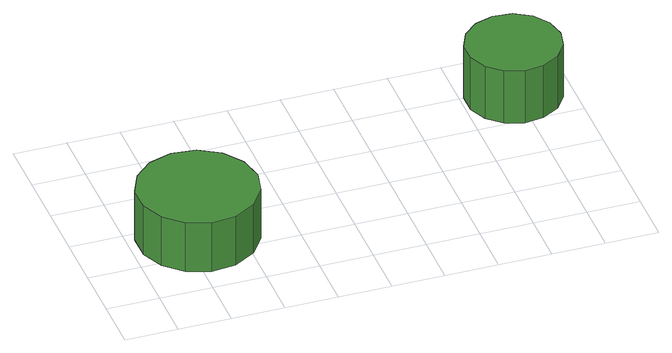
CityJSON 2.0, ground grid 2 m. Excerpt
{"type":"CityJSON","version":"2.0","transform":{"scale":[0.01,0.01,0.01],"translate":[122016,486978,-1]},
"CityObjects":{
"tree1":{"type":"SolitaryVegetationObject","attributes":{"function":"something"},"geometry":[{"type":"MultiSurface","lod":"1","boundaries":[[[0,1,2,3,4,5,6,7,8,9,10,11,12,13,14]],[[15,16,17,18,19,20,21,22,23,24,25,26,27,28,29]],[[0,29,28,1]],[[1,28,27,2]],[[2,27,26,3]],[[3,26,25,4]],[[4,25,24,5]],[[5,24,23,6]],[[6,23,22,7]],[[7,22,21,8]],[[8,21,20,9]],[[9,20,19,10]],[[10,19,18,11]],[[11,18,17,12]],[[12,17,16,13]],[[13,16,15,14]],[[14,15,29,0]]]}]},
"tree2":{"type":"SolitaryVegetationObject","attributes":{"function":"something"},"geometry":[{"type":"MultiSurface","lod":"1","boundaries":[[[30,31,32,33,34,35,36,37,38,39,40,41,42,43,44]],[[45,46,47,48,49,50,51,52,53,54,55,56,57,58,59]],[[30,59,58,31]],[[31,58,57,32]],[[32,57,56,33]],[[33,56,55,34]],[[34,55,54,35]],[[35,54,53,36]],[[36,53,52,37]],[[37,52,51,38]],[[38,51,50,39]],[[39,50,49,40]],[[40,49,48,41]],[[41,48,47,42]],[[42,47,46,43]],[[43,46,45,44]],[[44,45,59,30]]]}]}
},
"vertices":[
[477,315,305],[457,406,305],[402,482,305],[321,529,305],[228,539,305],[139,510,305],[70,447,305],[32,362,305],[32,268,305],[70,183,305],[139,120,305],[228,91,305],[321,101,305],[402,148,305],[457,223,305],[457,223,94],[402,148,94],[321,101,94],[228,91,94],[139,120,94],[70,183,94],[32,268,94],[32,362,94],[70,447,94],[139,510,94],[228,539,94],[321,529,94],[402,482,94],[457,406,94],[477,315,94],
[1767,762,318],[1751,834,318],[1708,894,318],[1644,931,318],[1571,938,318],[1501,915,318],[1446,866,318],[1416,799,318],[1416,725,318],[1446,658,318],[1501,609,318],[1571,586,318],[1644,594,318],[1708,631,318],[1751,690,318],[1751,690,92],[1708,631,92],[1644,594,92],[1571,586,92],[1501,609,92],[1446,658,92],[1416,725,92],[1416,799,92],[1446,866,92],[1501,915,92],[1571,938,92],[1644,931,92],[1708,894,92],[1751,834,92],[1767,762,92]
]}
